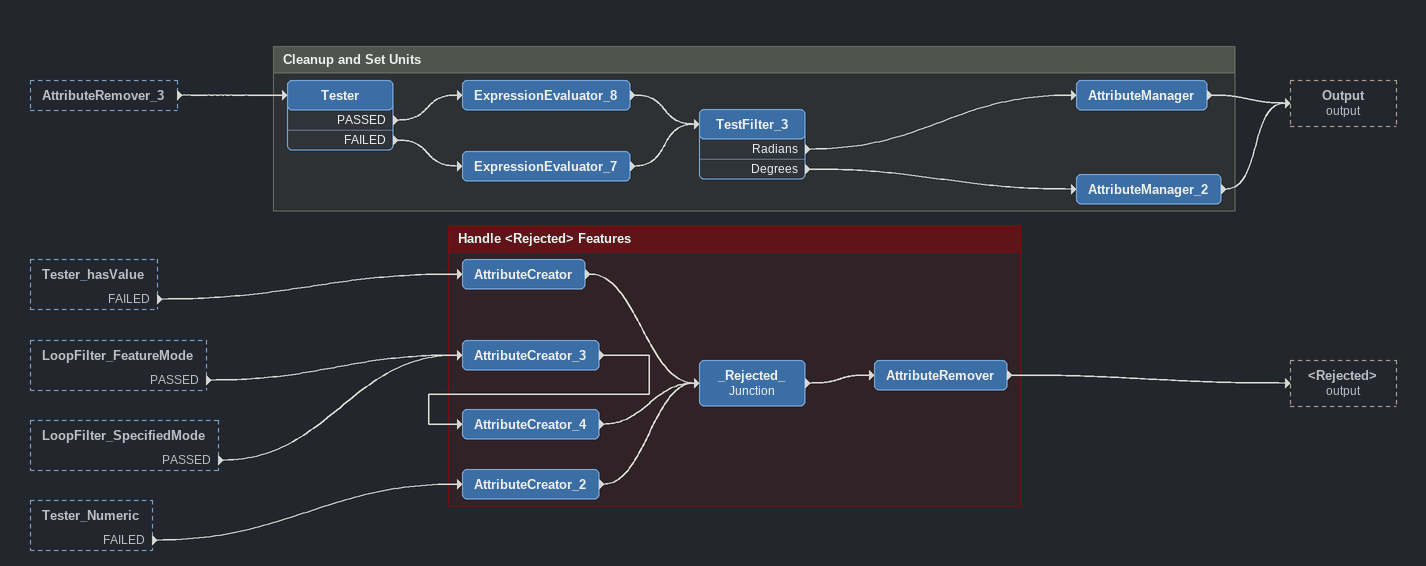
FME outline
AttributeRemover_3 [outside]
    -> Tester
Tester_hasValue [outside]
    FAILED -> AttributeCreator
LoopFilter_FeatureMode [outside]
    PASSED -> AttributeCreator_3
LoopFilter_SpecifiedMode [outside]
    PASSED -> AttributeCreator_3
Tester_Numeric [outside]
    FAILED -> AttributeCreator_2

Bookmark: Cleanup and Set Units
Tester
    PASSED -> ExpressionEvaluator_8
    FAILED -> ExpressionEvaluator_7
ExpressionEvaluator_8
    -> TestFilter_3
ExpressionEvaluator_7
    -> TestFilter_3
TestFilter_3
    Radians -> AttributeManager
    Degrees -> AttributeManager_2
AttributeManager
    -> Output (output)
AttributeManager_2
    -> Output (output)

Bookmark: Handle <Rejected> Features
AttributeCreator_3
    -> AttributeCreator_4
AttributeCreator_4
    -> _Rejected_
AttributeCreator_2
    -> _Rejected_
AttributeCreator
    -> _Rejected_
_Rejected_: Junction
    -> AttributeRemover
AttributeRemover
    -> <Rejected> (output)
